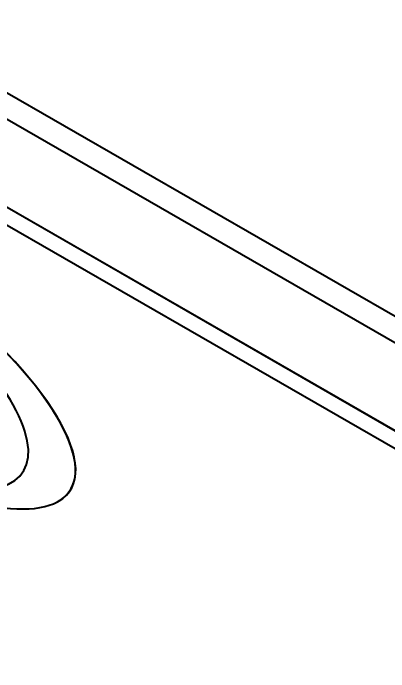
# Model space of a CAD drawing. Header units: millimetres. Extents: x 0 to 4205, y 0 to 2970.
# Drawn here: x 3770.96 to 3779.67, y 2258.33 to 2273.61 of the extents above; entities that cross this region are included whole.
import ezdxf

# ---------------------------------------------------------------- set-up
doc = ezdxf.new("R2010")
doc.units = ezdxf.units.MM
doc.header["$LTSCALE"] = 5
doc.layers.add('가시적인 것(ISO)', color=3, linetype='Continuous', lineweight=40)

msp = doc.modelspace()

# ---------------------------------------------------------------- linework, layer by layer
at = {"layer": '가시적인 것(ISO)'}
for p, q in [((3750.9159, 2283.2209), (3807.4845, 2250.6453)), ((3750.3856, 2282.9155), (3806.9541, 2250.3399)), ((3803.4151, 2250.3299), (3753.9176, 2278.8336)), ((3753.9211, 2278.8357), (3803.4186, 2250.332)), ((3754.2415, 2278.2384), (3803.0912, 2250.1077)), ((3772.0116, 2262.2898), (3772.0081, 2262.2878))]:
    msp.add_line(p, q, dxfattribs=at)
for centre, major_axis, ratio, start_param, end_param in [((3766.7413, 2266.2756), (-5.5334, 3.7466), 0.327963, 2.9832358, 6.0561202), ((3766.7377, 2266.2736), (-5.5334, 3.7466), 0.327963, 2.1647659, 6.0561202), ((3766.0638, 2266.4565), (5.1164, -3.5026), 0.3375041, 5.4859141, 9.0888644)]:
    msp.add_ellipse(centre, major_axis=major_axis, ratio=ratio, start_param=start_param, end_param=end_param, dxfattribs=at)

doc.saveas('drawing.dxf')
